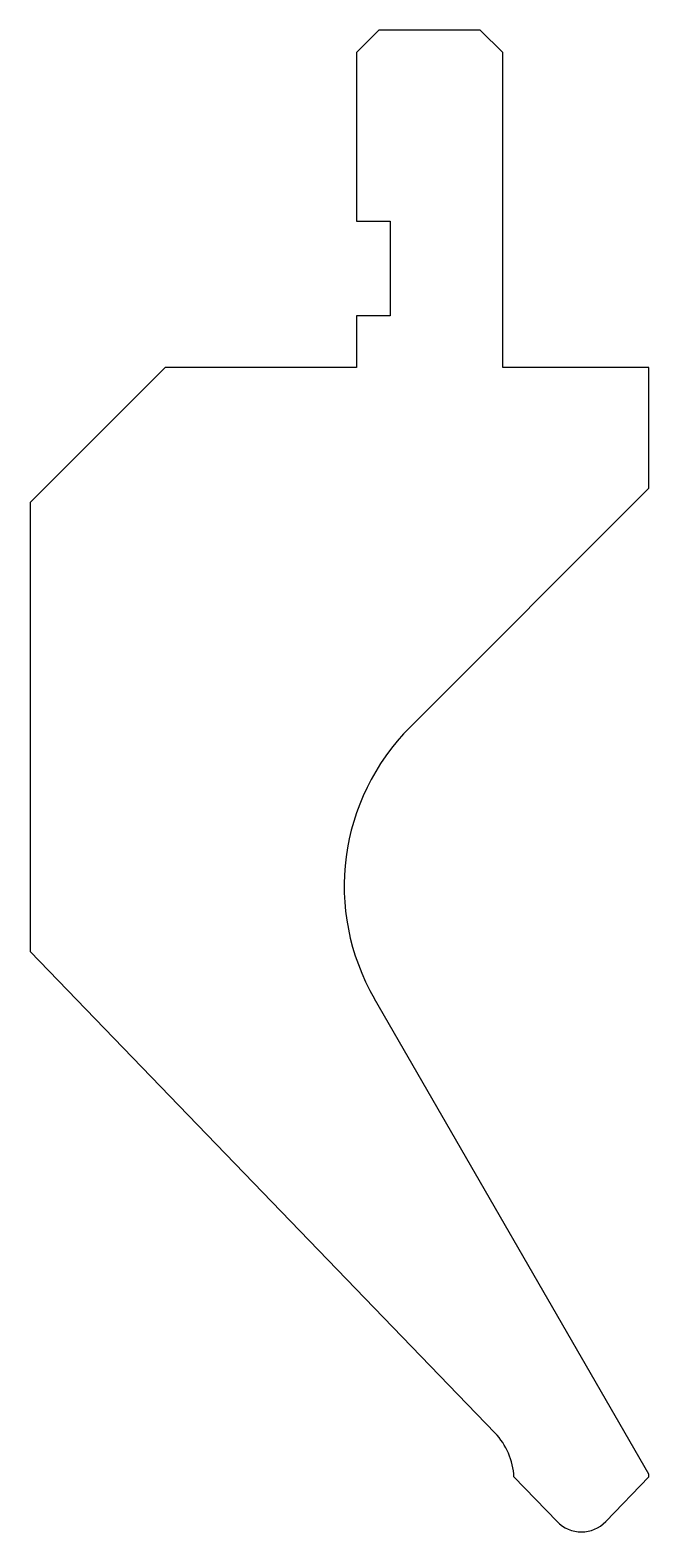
# Model space of a CAD drawing. Header units: metres. Extents: x -48 to 7, y -57 to 76.
import ezdxf

# ---------------------------------------------------------------- set-up
doc = ezdxf.new("R2010")
doc.units = ezdxf.units.M

msp = doc.modelspace()

# ---------------------------------------------------------------- linework, layer by layer
for p, q in [((-16.920005, 76.099986), (-18.920005, 74.099986)), ((-7.919996, 76.099986), (-16.920005, 76.099986)), ((-5.919996, 74.099986), (-7.919996, 76.099986)), ((-18.920005, 74.099986), (-18.920005, 59.099975)), ((-5.919996, 46.1), (-5.919996, 74.099986)), ((-18.920005, 59.099975), (-15.920003, 59.099975)), ((-15.920003, 59.099975), (-15.920003, 50.699975)), ((-18.920005, 50.699975), (-18.920005, 46.1)), ((-15.920003, 50.699975), (-18.920005, 50.699975)), ((-35.920001, 46.1), (-47.920001, 34.1)), ((-18.920005, 46.1), (-35.920001, 46.1)), ((7.080004, 46.1), (-5.919996, 46.1)), ((7.080004, 35.364275), (7.080004, 46.1)), ((-14.142136, 14.142136), (7.080004, 35.364275)), ((-47.920001, 34.1), (-47.920001, -5.818628)), ((-47.920001, -5.818628), (-6.597856, -48.608962)), ((7.080004, -52.262926), (-17.320508, -10)), ((-4.92, -52.505487), (-1.078019, -56.483975)), ((3.238019, -56.483975), (7.080004, -52.505484)), ((7.080004, -52.505484), (7.080004, -52.262926))]:
    msp.add_line(p, q)
for centre, radius, start, end in [((0, 0), 20, 135, 210), ((-10.914001, -52.777014), 6.000147, 2.593714, 44), ((1.08, -54.4), 3, 224, 316)]:
    msp.add_arc(centre, radius, start, end)

doc.saveas('drawing.dxf')
